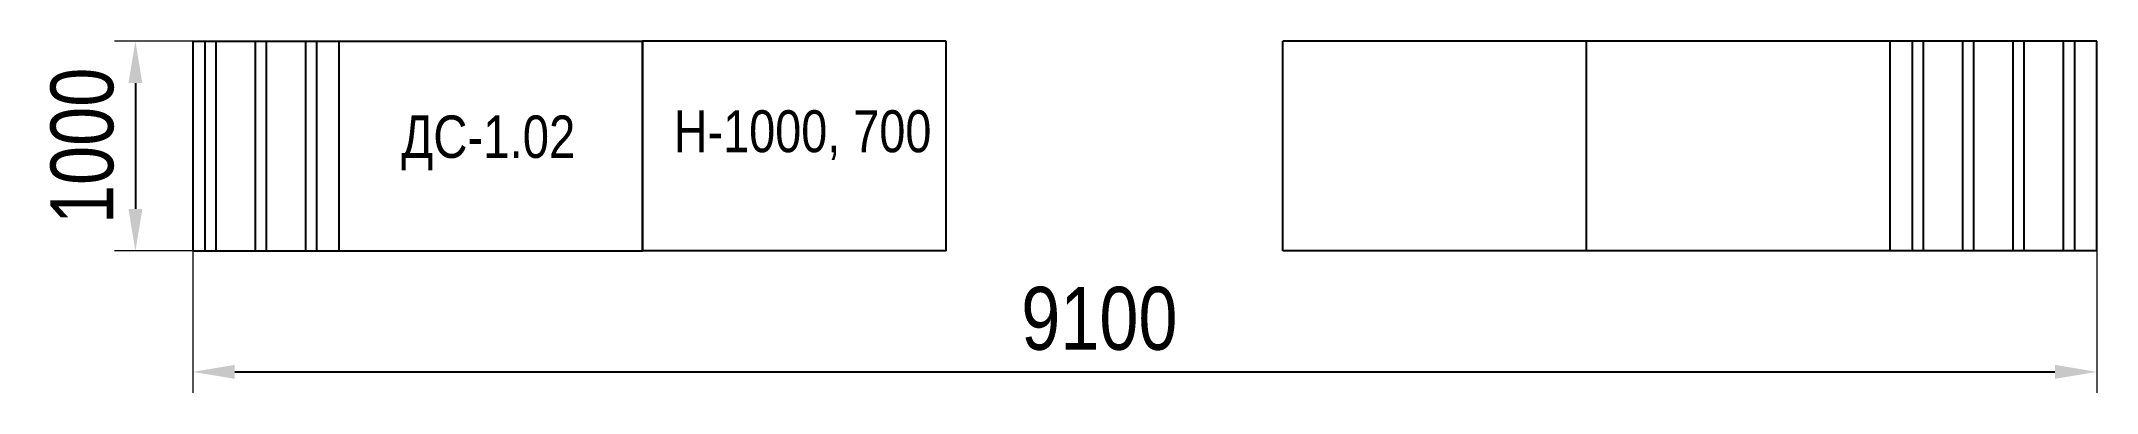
# Model space of a CAD drawing. Header units: millimetres. Extents: x -5125 to 4688, y -1105 to 572.
import ezdxf

# ---------------------------------------------------------------- set-up
doc = ezdxf.new("R2010")
doc.units = ezdxf.units.MM
for name, color, linetype in [('DIKOM_АРТИКУЛ', 7, 'Continuous'), ('DIKOM_ОБЪЕКТ', 7, 'Continuous'), ('DIKOM_РАЗМЕР_ОБЪЕКТА', 7, 'Continuous')]:
    doc.layers.add(name, color=color, linetype=linetype)
doc.styles.add('style1', font='arial.ttf', dxfattribs={"width": 0.8})
doc.dimstyles.new('1-50', dxfattribs={"dimtxt": 300, "dimasz": 200, "dimexe": 100, "dimexo": 0, "dimgap": 100, "dimtad": 1, "dimdec": 0, "dimtxsty": 'style1', "dimcen": 0, "dimclrd": 7, "dimclre": 7, "dimadec": 1, "dimazin": 2, "dimtfac": 1, "dimtdec": 0, "dimtmove": 0, "dimatfit": 3, "dimfxl": 0, "dimlwd": 25, "dimlwe": 18, "dimarcsym": 0})

# ---------------------------------------------------------------- blocks, each defined once
blk = doc.blocks.new('*D27')
at = {"layer": 'Defpoints', "color": 0, "transparency": 16777216}
for p in [(-4401, 571.6), (-4675.1, -428.4), (-4401, -428.4)]:
    blk.add_point(p, dxfattribs=at)
at = {"layer": 'DIKOM_РАЗМЕР_ОБЪЕКТА', "color": 7, "lineweight": 18, "transparency": 16777216}
for p, q in [((-4401, 571.6), (-4775.1, 571.6)), ((-4401, -428.4), (-4775.1, -428.4))]:
    blk.add_line(p, q, dxfattribs=at)
at = {"layer": 'DIKOM_РАЗМЕР_ОБЪЕКТА', "color": 7, "lineweight": 25, "transparency": 16777216}
blk.add_line((-4675.1, 371.6), (-4675.1, -228.4), dxfattribs=at)
at = {"layer": 'DIKOM_РАЗМЕР_ОБЪЕКТА', "color": 7, "transparency": 16777216}
for points in [[(-4708.4, 371.6), (-4641.8, 371.6), (-4675.1, 571.6)], [(-4708.4, -228.4), (-4641.8, -228.4), (-4675.1, -428.4)]]:
    blk.add_solid(points, dxfattribs=at)
at = {"layer": 'DIKOM_РАЗМЕР_ОБЪЕКТА', "color": 0, "transparency": 16777216, "insert": (-4928.3, 72.4), "char_height": 300, "attachment_point": 5, "rotation": 90, "style": 'style1'}
blk.add_mtext('1000', dxfattribs=at)
blk = doc.blocks.new('*D28')
at = {"layer": 'Defpoints', "color": 0, "transparency": 16777216}
for p in [(-4401, -428.4), (4688.3, -428.4), (4688.3, -1005)]:
    blk.add_point(p, dxfattribs=at)
at = {"layer": 'DIKOM_РАЗМЕР_ОБЪЕКТА', "color": 7, "lineweight": 18, "transparency": 16777216}
for p, q in [((-4401, -428.4), (-4401, -1105)), ((4688.3, -428.4), (4688.3, -1105))]:
    blk.add_line(p, q, dxfattribs=at)
at = {"layer": 'DIKOM_РАЗМЕР_ОБЪЕКТА', "color": 7, "lineweight": 25, "transparency": 16777216}
blk.add_line((-4201, -1005), (4488.3, -1005), dxfattribs=at)
at = {"layer": 'DIKOM_РАЗМЕР_ОБЪЕКТА', "color": 7, "transparency": 16777216}
for points in [[(-4201, -971.7), (-4201, -1038.4), (-4401, -1005)], [(4488.3, -971.7), (4488.3, -1038.4), (4688.3, -1005)]]:
    blk.add_solid(points, dxfattribs=at)
at = {"layer": 'DIKOM_РАЗМЕР_ОБЪЕКТА', "color": 0, "transparency": 16777216, "insert": (-73.5, -751.9), "char_height": 300, "attachment_point": 5, "style": 'style1'}
blk.add_mtext('9100', dxfattribs=at)

msp = doc.modelspace()

# ---------------------------------------------------------------- linework, layer by layer
at = {"layer": 'DIKOM_ОБЪЕКТ'}
for p, q in [((-4401, 571.6), (-2254.2, 571.6)), ((-4401, 571.6), (-4401, -428.4)), ((-4343.8, 571.6), (-4343.8, -428.4)), ((-4290.8, 571.6), (-4290.8, -428.4)), ((-4103.4, 571.6), (-4103.4, -428.4)), ((-4050.3, 571.6), (-4050.3, -428.4)), ((-3863, 571.6), (-3863, -428.4)), ((-3809.9, 571.6), (-3809.9, -428.4)), ((-3704.2, 571.6), (-3704.2, -428.4)), ((-804.2, 571.6), (-2254.2, 571.6)), ((-2254.2, -428.4), (-2254.2, 571.6)), ((-2254.2, 571.6), (-2254.2, -428.4)), ((-804.2, -428.4), (-804.2, 571.6)), ((2252.3, 571.6), (802.3, 571.6)), ((802.3, -428.4), (802.3, 571.6)), ((4688.3, 571.6), (2252.3, 571.6)), ((2252.3, -428.4), (2252.3, 571.6)), ((2252.3, -428.4), (2252.3, 571.6)), ((3702.3, -428.4), (3702.3, 571.6)), ((3808, -428.4), (3808, 571.6)), ((3861.1, -428.4), (3861.1, 571.6)), ((4048.5, -428.4), (4048.5, 571.6)), ((4101.5, -428.4), (4101.5, 571.6)), ((4288.9, -428.4), (4288.9, 571.6)), ((4341.9, -428.4), (4341.9, 571.6)), ((4529.3, -428.4), (4529.3, 571.6)), ((4582.3, -428.4), (4582.3, 571.6)), ((4688.3, -428.4), (4688.3, 571.6)), ((-4401, -428.4), (-2254.2, -428.4)), ((-804.2, -428.4), (-2254.2, -428.4)), ((2252.3, -428.4), (802.3, -428.4)), ((4688.3, -428.4), (2252.3, -428.4))]:
    msp.add_line(p, q, dxfattribs=at)

# ---------------------------------------------------------------- texts
at = {"layer": 'DIKOM_АРТИКУЛ', "insert": (-3406.1, 217.2), "char_height": 202.19, "width": 2732.336, "attachment_point": 1, "style": 'style1'}
msp.add_mtext('{\\fArial|b0|i0|c204|p34;ДС}-1.02', dxfattribs=at)
at = {"layer": 'DIKOM_РАЗМЕР_ОБЪЕКТА', "insert": (-2105.3, 242.2), "char_height": 200, "width": 3543.223, "attachment_point": 1, "style": 'style1'}
msp.add_mtext('H-1000, 700', dxfattribs=at)

# ---------------------------------------------------------------- dimensions: what is measured, and where the dimension line sits
at = {"layer": 'DIKOM_РАЗМЕР_ОБЪЕКТА'}
dim = msp.add_linear_dim(base=(-4675.1, -428.4), p1=(-4401, 571.6), p2=(-4401, -428.4), angle=270, dimstyle='1-50', dxfattribs=at)
dim.commit()
dim.dimension.update_dxf_attribs({"geometry": '*D27', "text_midpoint": (-4675.1, 72.4), "dimtype": 161})
dim = msp.add_linear_dim(base=(4688.3, -1005), p1=(-4401, -428.4), p2=(4688.3, -428.4), angle=0, text='9100', dimstyle='1-50', dxfattribs=at)
dim.commit()
dim.dimension.update_dxf_attribs({"geometry": '*D28', "text_midpoint": (-73.5, -1005), "dimtype": 161})

doc.saveas('drawing.dxf')
